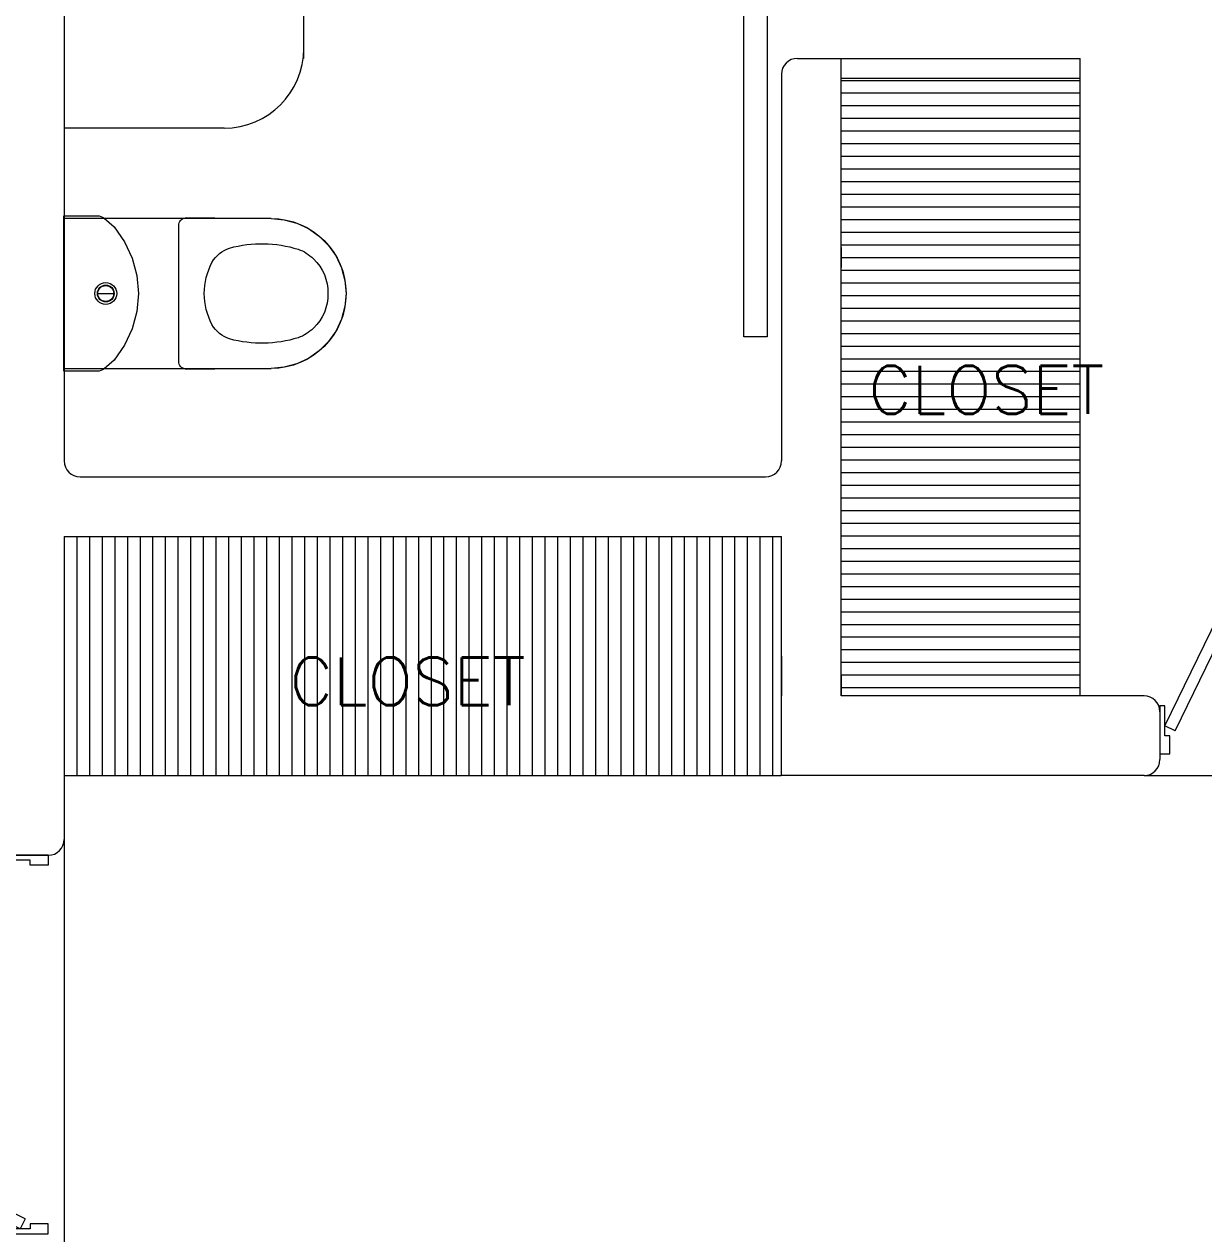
# Model space of a CAD drawing. Header units: metres. Extents: x -232 to 581, y 30 to 789.
# Drawn here: x 105.616 to 108.576, y 741.038 to 744.074 of the extents above; entities that cross this region are included whole.
import ezdxf

# ---------------------------------------------------------------- set-up
doc = ezdxf.new("R2010")
doc.units = ezdxf.units.M
for name, color, linetype, lineweight in [('A-DOOR', 35, 'Continuous', 5), ('A-WALL', 250, 'Continuous', 20), ('baños', 140, 'Continuous', 0), ('closets', 253, 'Continuous', 0), ('textos', 7, 'Continuous', 0)]:
    doc.layers.add(name, color=color, linetype=linetype, lineweight=lineweight)
doc.layers.add('PISO', color=7, linetype='Continuous', lineweight=5, true_color=0xe6e6e6)
doc.styles.get("Standard").update_dxf_attribs({"font": 'arial.ttf'})

# ---------------------------------------------------------------- blocks, each defined once
blk = doc.blocks.new('Caroma_ToiletSuites')
at = {"layer": 'baños'}
for p, q in [((-32.6, 705.1), (-64.3, 696.7)), ((0, 708), (-32.6, 705.1)), ((32.6, 705.1), (0, 708)), ((64.3, 696.7), (32.6, 705.1)), ((-94, 682.8), (-120.8, 664)), ((-64.3, 696.7), (-94, 682.8)), ((94, 682.8), (64.3, 696.7)), ((120.8, 664), (94, 682.8)), ((-144, 640.8), (-162.8, 614)), ((-120.8, 664), (-144, 640.8)), ((144, 640.8), (120.8, 664)), ((162.8, 614), (144, 640.8)), ((-162.8, 614), (-176.7, 584.3)), ((176.7, 584.3), (162.8, 614)), ((-176.7, 584.3), (-185.1, 552.6)), ((185.1, 552.6), (176.7, 584.3)), ((-185.1, 552.6), (-188, 520)), ((188, 520), (185.1, 552.6)), ((-188, 520), (-190.5, 308)), ((-188, 0), (-188, 520)), ((188, 520), (188, 0)), ((190.5, 308), (188, 520)), ((-190.5, 308), (-190.2, 304.5)), ((-190.2, 304.5), (-189.3, 301.2)), ((189.3, 301.2), (190.2, 304.5)), ((190.2, 304.5), (190.5, 308)), ((-189.3, 301.2), (-187.8, 298)), ((-187.8, 298), (-185.8, 295.1)), ((-185.8, 295.1), (-183.4, 292.7)), ((-183.4, 292.7), (-180.5, 290.7)), ((-180.5, 290.7), (-177.3, 289.2)), ((-177.3, 289.2), (-174, 288.3)), ((-174, 288.3), (-170.5, 288)), ((-170.5, 288), (170.5, 288)), ((170.5, 288), (174, 288.3)), ((174, 288.3), (177.3, 289.2)), ((177.3, 289.2), (180.5, 290.7)), ((180.5, 290.7), (183.4, 292.7)), ((183.4, 292.7), (185.8, 295.1)), ((185.8, 295.1), (187.8, 298)), ((187.8, 298), (189.3, 301.2)), ((-45.1, 183.1), (-88.9, 171.3)), ((0, 187), (-45.1, 183.1)), ((45.1, 183.1), (0, 187)), ((88.9, 171.3), (45.1, 183.1)), ((-130, 152.2), (-167.1, 126.2)), ((-88.9, 171.3), (-130, 152.2)), ((130, 152.2), (88.9, 171.3)), ((167.1, 126.2), (130, 152.2)), ((-167.1, 126.2), (-188.7, 100.9)), ((0, 85), (0, 125)), ((188.7, 100.9), (167.1, 126.2)), ((-193.4, 92.7), (-194.6, 88.2)), ((-191.4, 97), (-193.4, 92.7)), ((-188.7, 100.9), (-191.4, 97)), ((191.4, 97), (188.7, 100.9)), ((193.4, 92.7), (191.4, 97)), ((194.6, 88.2), (193.4, 92.7)), ((-194.6, 88.2), (-195, 83.5)), ((-195, 83.5), (-195, 0)), ((195, 83.5), (194.6, 88.2)), ((195, 0), (195, 83.5)), ((-195, 0), (195, 0)), ((188, 0), (-188, 0))]:
    blk.add_line(p, q, dxfattribs=at)
for centre, radius, start, end in [((0, 520), 188, 0, 180), ((-2.7, 547.4), 115.2, 88.6565, 137.0404), ((2.7, 547.4), 115.2, 42.9609, 91.3415), ((-18.8, 556.1), 97.6, 134.3372, 160.9897), ((18.8, 556.1), 97.6, 19.01, 45.6643), ((183, 496.7), 307.9, 162.7713, 195.2143), ((-183, 496.7), 307.9, 344.7852, 17.2286), ((-36.1, 442.4), 82.4, 198.763, 239.3582), ((36.1, 442.4), 82.4, 300.6412, 341.2351), ((2.9, 529.9), 177.9, 242.916, 269.0659), ((-2.9, 529.9), 177.9, 270.9339, 297.0836), ((0, 105), 27.5, 0, 180), ((0, 105), 21, 0, 180), ((0, 105), 20, 0, 180), ((0, 105), 27.5, 180, 0), ((0, 105), 21, 180, 0), ((0, 105), 20, 180, 0)]:
    blk.add_arc(centre, radius, start, end, dxfattribs=at)
blk = doc.blocks.new('puerta 1.00')
at = {"layer": 'A-DOOR'}
for p, q in [((-0.15, -0.0125), (-0.9369, -0.3949)), ((-0.1376, -0.038), (-0.15, -0.0125)), ((-0.1376, -0.038), (-0.9245, -0.4204)), ((-0.8946, -0.3743), (-0.8996, -0.3641)), ((-0.8777, -0.3661), (-0.8826, -0.3559)), ((-0.8653, -0.3916), (-0.8603, -0.4018)), ((-0.9369, -0.3949), (-0.9245, -0.4204)), ((-0.8822, -0.3998), (-0.8772, -0.4101))]:
    blk.add_line(p, q, dxfattribs=at)
for points in [[(-0.08, 0), (-0.08, -0.025), (-0.125, -0.025), (-0.125, -0.0125), (-0.2, -0.0125), (-0.2, 0), (-0.08, 0)], [(-0.08, -0.95), (-0.08, -0.925), (-0.125, -0.925), (-0.125, -0.9375), (-0.2, -0.9375), (-0.2, -0.95), (-0.08, -0.95)]]:
    blk.add_lwpolyline(points, dxfattribs=at)
blk.add_arc((0.0366, 0.1602), 1.1229, 211.1336, 257.8343, dxfattribs=at)
for points in [[(-0.8982, -0.3642), (-0.9033, -0.3642), (-0.912, -0.3591), (-0.917, -0.3504), (-0.917, -0.3403), (-0.912, -0.3316), (-0.9033, -0.3265), (-0.8932, -0.3265), (-0.8844, -0.3316), (-0.8794, -0.3403), (-0.8794, -0.3504), (-0.8844, -0.3591), (-0.8932, -0.3642), (-0.8982, -0.3642)], [(-0.8617, -0.4394), (-0.8667, -0.4394), (-0.8754, -0.4344), (-0.8805, -0.4256), (-0.8805, -0.4156), (-0.8754, -0.4068), (-0.8667, -0.4018), (-0.8566, -0.4018), (-0.8479, -0.4068), (-0.8428, -0.4156), (-0.8428, -0.4257), (-0.8479, -0.4344), (-0.8566, -0.4394), (-0.8617, -0.4394)]]:
    blk.add_open_spline(points, degree=2, dxfattribs=at)
blk = doc.blocks.new('27.11.2025 LN09 1ER NIVEL')
at = {"layer": 'closets', "true_color": 0x000000, "transparency": 33554687}
h = blk.add_hatch(dxfattribs=at)
h.set_pattern_fill('LINE', color=18, scale=0.01, angle=180)
h.set_pattern_definition([(180, (-151.666423, -2713.419527), (-4e-18, -0.03175), [])])
h.paths.add_polyline_path([(184.4833, 108.4941), (184.4833, 106.9441), (185.0833, 106.9441), (185.0833, 108.4941)])
h = blk.add_hatch(dxfattribs=at)
h.set_pattern_fill('LINE', color=18, scale=0.01, angle=90)
h.set_pattern_definition([(90, (378.195067, 202.218214), (-0.03175, 2e-18), [])])
h.paths.add_polyline_path([(183.2887, 107.3329), (183.2887, 106.7441)], flags=16)
h.paths.add_polyline_path([(184.3338, 107.3441), (184.3338, 106.7441), (182.5333, 106.7441), (182.5333, 107.3441)])
at = {"layer": 'A-DOOR', "color": 18, "true_color": 0x000000}
blk.add_lwpolyline([(184.2396, 108.9677), (184.2983, 108.9677), (184.2983, 107.8455), (184.2396, 107.8455)], close=True, dxfattribs=at)
at = {"layer": 'A-WALL', "color": 18, "true_color": 0x000000}
for p, q in [((182.5338, 111.0041), (182.5338, 107.5341)), ((184.3738, 108.5441), (184.4838, 108.5441)), ((184.4838, 106.9441), (184.4838, 108.5441)), ((184.3338, 108.5041), (184.3338, 107.5341)), ((184.4838, 108.0691), (184.4838, 108.0191)), ((182.5738, 107.4941), (184.2938, 107.4941)), ((182.5338, 107.3441), (184.3338, 107.3441)), ((182.5338, 107.3441), (182.5338, 106.5841)), ((184.3338, 106.7441), (184.3338, 107.3441)), ((184.3338, 107.0441), (184.3338, 106.9441)), ((184.4838, 106.9941), (184.4838, 106.9441)), ((185.2438, 106.9441), (184.4838, 106.9441)), ((185.2838, 106.9041), (185.2838, 106.7841)), ((185.2438, 106.7441), (184.3333, 106.7441)), ((182.4938, 106.5441), (182.3738, 106.5441))]:
    blk.add_line(p, q, dxfattribs=at)
for centre, start, end in [((184.3738, 108.5041), 90, 180), ((182.5738, 107.5341), 180, 270), ((184.2938, 107.5341), 270, 360), ((185.2438, 106.9041), 0, 90), ((185.2438, 106.7841), 270, 0), ((182.4938, 106.5841), 270, 360)]:
    blk.add_arc(centre, 0.04, start, end, dxfattribs=at)
at = {"layer": 'baños', "color": 18, "true_color": 0x000000}
for p, q in [((183.1353, 108.5441), (183.1353, 109.7691)), ((182.9353, 108.3691), (182.5353, 108.3691))]:
    blk.add_line(p, q, dxfattribs=at)
blk.add_arc((182.9353, 108.5691), 0.2, 270, 0, dxfattribs=at)
at = {"layer": 'closets', "color": 18, "true_color": 0x000000, "transparency": 33554687}
for p, q in [((184.4833, 108.5441), (185.0838, 108.5441)), ((185.0838, 106.9441), (185.0838, 108.5441)), ((184.4833, 108.4941), (185.0838, 108.4941)), ((182.5333, 106.7441), (184.3333, 106.7441))]:
    blk.add_line(p, q, dxfattribs=at)
at = {"layer": 'PISO', "color": 18, "true_color": 0x000000}
for p, q in [((185.2438, 106.7441), (186.2738, 106.7441)), ((182.5338, 106.5841), (182.5338, 105.5541))]:
    blk.add_line(p, q, dxfattribs=at)
at = {"layer": 'A-DOOR', "color": 18, "true_color": 0x000000}
for p, xscale, rotation in [((185.2838, 106.7191), -1.000000000000002, 90), ((182.5738, 105.5941), -1, 180)]:
    blk.add_blockref('puerta 1.00', p, dxfattribs=dict(at, xscale=xscale, rotation=rotation))
at = {"layer": 'baños', "color": 18, "true_color": 0x000000, "xscale": -0.000999999934791, "yscale": 0.000999999934791, "rotation": 270}
blk.add_blockref('Caroma_ToiletSuites', (182.5333, 107.954), dxfattribs=at)
at = {"layer": 'textos', "color": 18, "true_color": 0x000000, "char_height": 0.15, "attachment_point": 9}
for insert, width in [((186.5508, 107.6523), 3.405477), ((185.0983, 106.9206), 3.404877)]:
    blk.add_mtext('\\pxqc;{\\Fromans|c0;\\H0.8x;CLOSET\\H1.25x; }', dxfattribs=dict(at, insert=insert, width=width))

msp = doc.modelspace()

# ---------------------------------------------------------------- block references
at = {"color": 1}
msp.add_blockref('27.11.2025 LN09 1ER NIVEL', (-76.818, 635.4443), dxfattribs=at)

doc.saveas('drawing.dxf')
